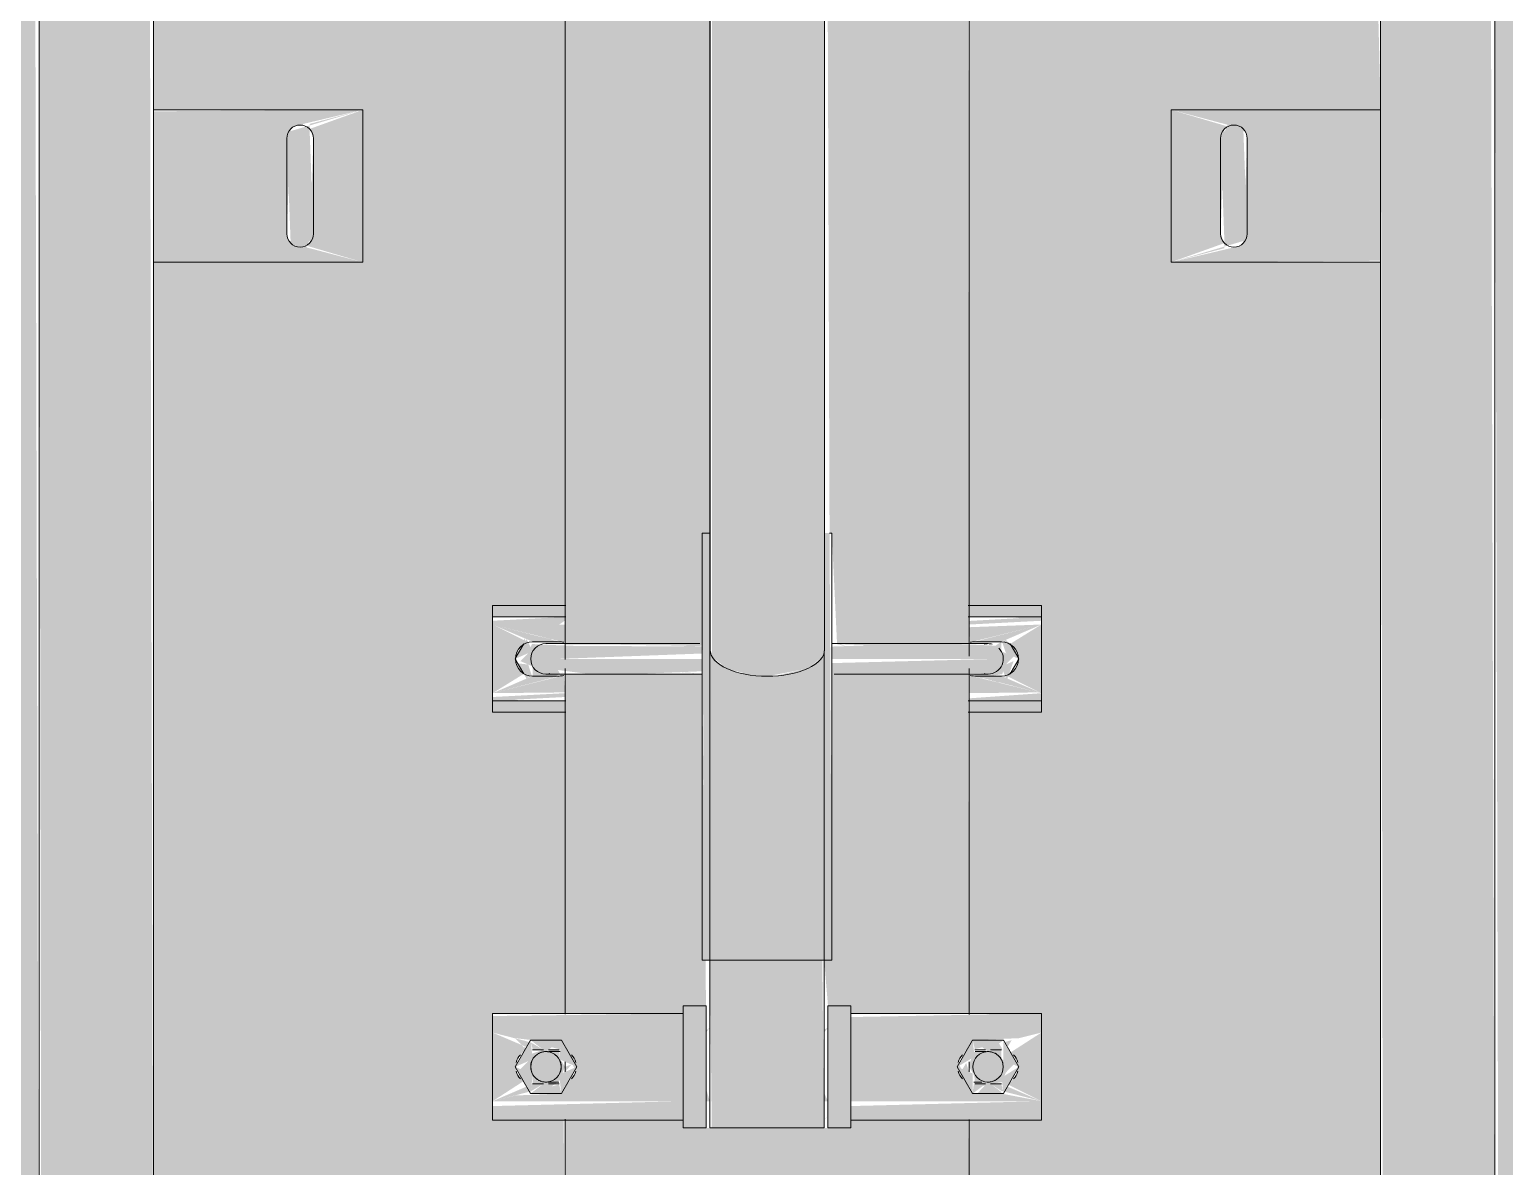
# Model space of a CAD drawing. Header units: inches. Extents: x -55396 to -733, y -290 to 853.
# Drawn here: x -25634.27 to -25610.08, y 127.37 to 146 of the extents above; entities that cross this region are included whole.
import ezdxf

# ---------------------------------------------------------------- set-up
doc = ezdxf.new("R2010")
doc.units = ezdxf.units.IN
doc.header["$MEASUREMENT"] = 0
doc.layers.add('Q-SPCQ', color=91, linetype='Continuous', lineweight=9)

# ---------------------------------------------------------------- blocks, each defined once
blk = doc.blocks.new('Basketball_Backstop-Performance_Sports_Systems-3103-Ceiling_Hung - 27_-0_ to 27_-11 7_8_-706978-Section 13')
at = {"layer": 'Q-SPCQ'}
for points in [[(-25622.169, 135.402), (-25622.169, 287.332), (-25622.832, 287.459), (-25623.074, 287.653), (-25623.082, 287.377), (-25623.106, 287.071), (-25623.074, 135.723), (-25622.832, 135.529), (-25622.411, 135.416)], [(-25622.169, 135.402), (-25621.506, 135.529), (-25621.263, 135.723), (-25621.231, 135.835), (-25621.263, 287.653), (-25621.506, 287.459), (-25621.926, 287.347), (-25622.169, 287.332), (-25622.169, 136.359)], [(-25622.174, 130.75), (-25621.111, 130.75), (-25621.148, 137.75), (-25621.231, 137.75), (-25621.304, 135.678), (-25621.506, 135.529), (-25622.037, 135.41), (-25622.638, 135.46), (-25622.981, 135.618), (-25623.106, 135.835), (-25623.106, 137.75), (-25623.236, 137.75), (-25623.2, 130.75), (-25622.449, 130.75)], [(-25626.174, 136.375), (-25625.486, 136.375), (-25625.486, 136.562), (-25626.174, 136.562)], [(-25618.174, 136.375), (-25618.174, 136.562), (-25618.861, 136.562), (-25618.861, 136.375)], [(-25626.174, 134.812), (-25625.486, 134.812), (-25625.486, 135), (-25626.174, 135)], [(-25618.174, 134.812), (-25618.174, 135), (-25618.861, 135), (-25618.861, 134.812)], [(-25625.924, 128.783), (-25625.622, 128.823), (-25625.582, 129.125), (-25625.924, 129.217), (-25626.015, 129.125)], [(-25618.549, 128.75), (-25618.332, 128.875), (-25618.299, 129), (-25618.484, 129.241), (-25618.726, 129.177), (-25618.799, 129), (-25618.726, 128.823)]]:
    blk.add_hatch(color=256, dxfattribs=at).paths.add_polyline_path(points, flags=0)
h = blk.add_hatch(color=256, dxfattribs=at)
h.paths.add_polyline_path([(-25623.323, 119.76), (-25623.656, 119.794), (-25623.479, 119.771)], flags=0)
h.paths.add_polyline_path([(-25625.374, 116), (-25618.861, 116), (-25618.864, 119.802), (-25619.937, 119.75), (-25625.486, 119.751), (-25625.486, 116)], flags=0)
h.paths.add_polyline_path([(-25621.025, 120.241), (-25620.869, 120.204), (-25620.957, 120.236)], flags=0)
h.paths.add_polyline_path([(-25619.801, 120.187), (-25618.861, 120.248), (-25618.87, 128.125), (-25620.799, 128.125), (-25620.799, 128), (-25621.174, 128), (-25621.259, 128), (-25623.111, 128), (-25623.174, 128), (-25623.549, 128), (-25623.549, 128.125), (-25625.486, 128.125), (-25625.479, 120.236), (-25624.853, 120.234), (-25622.152, 120.25), (-25619.818, 120.192)], flags=0)
h.paths.add_polyline_path([(-25625.43, 128.764), (-25625.309, 128.927), (-25625.409, 128.801)], flags=0)
h.paths.add_polyline_path([(-25625.486, 128.917), (-25625.381, 129.038), (-25625.486, 129)], flags=0)
h.paths.add_polyline_path([(-25618.861, 128.917), (-25618.908, 129.063), (-25618.967, 128.962), (-25618.87, 128.92)], flags=0)
h.paths.add_polyline_path([(-25625.3, 129.012), (-25625.381, 129.199), (-25625.336, 129.073), (-25625.309, 129.026)], flags=0)
h.paths.add_polyline_path([(-25623.323, 135.448), (-25623.656, 135.481), (-25623.479, 135.458)], flags=0)
h.paths.add_polyline_path([(-25625.346, 129.875), (-25623.549, 129.875), (-25623.549, 130), (-25623.174, 130), (-25623.236, 135.447), (-25625.486, 135.439), (-25625.477, 129.875), (-25625.374, 129.875)], flags=0)
h.paths.add_polyline_path([(-25619.277, 129.875), (-25618.861, 129.875), (-25618.875, 135.488), (-25619.937, 135.438), (-25621.111, 135.481), (-25621.148, 130.75), (-25621.236, 130.75), (-25621.174, 130), (-25620.799, 130), (-25620.799, 129.875), (-25619.305, 129.875)], flags=0)
h.paths.add_polyline_path([(-25621.025, 135.928), (-25620.869, 135.892), (-25620.957, 135.924)], flags=0)
h.paths.add_polyline_path([(-25619.801, 135.875), (-25618.861, 135.936), (-25618.886, 152.567), (-25618.963, 152.592), (-25618.974, 161.787), (-25619.937, 161.75), (-25621.231, 161.794), (-25621.148, 137.75), (-25621.111, 137.75), (-25621.025, 135.928), (-25619.832, 135.883)], flags=0)
h.paths.add_polyline_path([(-25623.323, 161.76), (-25623.609, 161.794), (-25623.479, 161.771)], flags=0)
h.paths.add_polyline_path([(-25623.656, 135.876), (-25623.236, 135.903), (-25623.2, 137.75), (-25623.111, 137.75), (-25623.117, 161.758), (-25625.385, 161.751), (-25625.461, 152.567), (-25625.486, 152.543), (-25625.473, 135.922), (-25624.853, 135.921), (-25623.485, 135.903)], flags=0)
h.paths.add_polyline_path([(-25621.025, 162.241), (-25620.869, 162.204), (-25620.957, 162.236)], flags=0)
h.paths.add_polyline_path([(-25619.801, 162.187), (-25618.861, 162.248), (-25618.935, 224.125), (-25620.799, 224.125), (-25620.799, 224), (-25621.174, 224), (-25621.093, 162.241), (-25619.832, 162.195)], flags=0)
h.paths.add_polyline_path([(-25623.656, 162.189), (-25623.111, 162.215), (-25623.174, 224), (-25623.549, 224), (-25623.549, 224.125), (-25625.486, 224.125), (-25625.455, 162.232), (-25624.853, 162.234), (-25623.607, 162.196)], flags=0)
h.paths.add_polyline_path([(-25625.43, 224.764), (-25625.309, 224.927), (-25625.412, 224.795)], flags=0)
h.paths.add_polyline_path([(-25625.486, 224.917), (-25625.381, 225.038), (-25625.486, 225)], flags=0)
h.paths.add_polyline_path([(-25618.861, 224.917), (-25618.936, 225.051), (-25618.967, 224.962), (-25618.908, 224.937)], flags=0)
h.paths.add_polyline_path([(-25625.3, 225.012), (-25625.412, 225.222), (-25625.336, 225.073), (-25625.309, 225.026)], flags=0)
h.paths.add_polyline_path([(-25625.276, 225.875), (-25623.549, 225.875), (-25623.549, 226), (-25623.174, 226), (-25623.117, 281.375), (-25625.486, 281.375), (-25625.411, 225.875), (-25625.374, 225.875)], flags=0)
h.paths.add_polyline_path([(-25619.482, 225.875), (-25618.861, 225.875), (-25618.861, 281.375), (-25621.231, 281.375), (-25621.174, 226), (-25620.799, 226), (-25620.786, 225.875), (-25619.832, 225.875)], flags=0)
h = blk.add_hatch(color=256, dxfattribs=at)
h.paths.add_polyline_path([(-25623.549, 128), (-25623.174, 128), (-25623.174, 130), (-25623.549, 130)], flags=0)
h.paths.add_polyline_path([(-25620.799, 128), (-25620.799, 130), (-25621.174, 130), (-25621.174, 128), (-25620.957, 128)], flags=0)
h.paths.add_polyline_path([(-25623.174, 224), (-25623.174, 226), (-25623.549, 226), (-25623.549, 224)], flags=0)
h.paths.add_polyline_path([(-25620.799, 224), (-25620.799, 226), (-25621.174, 226), (-25621.174, 224), (-25620.957, 224)], flags=0)
h = blk.add_hatch(color=256, dxfattribs=at)
h.paths.add_polyline_path([(-25633.174, 122.779), (-25632.236, 122.813), (-25632.296, 148.188), (-25632.328, 148.148), (-25632.406, 148.188), (-25632.446, 148.16), (-25632.533, 147.188), (-25632.588, 147.188), (-25632.675, 147.188), (-25634.111, 147.188), (-25634.071, 123.063), (-25633.174, 123.063), (-25633.174, 122.787)], flags=0)
h.paths.add_polyline_path([(-25632.296, 147.188), (-25632.338, 147.188), (-25632.298, 147.242)], flags=0)
h.paths.add_polyline_path([(-25633.417, 164.313), (-25633.174, 160.438), (-25633.174, 164.313)], flags=0)
h.paths.add_polyline_path([(-25633.85, 160.188), (-25633.178, 160.261), (-25633.449, 164.313), (-25634.111, 164.313), (-25634.079, 160.188), (-25633.916, 160.188)], flags=0)
h = blk.add_hatch(color=256, dxfattribs=at)
h.paths.add_polyline_path([(-25611.174, 122.779), (-25611.174, 123.063), (-25610.236, 123.063), (-25610.304, 147.188), (-25611.705, 147.188), (-25611.769, 147.188), (-25611.87, 147.188), (-25611.942, 148.188), (-25612.021, 148.188), (-25612.111, 148.188), (-25612.07, 122.813), (-25611.347, 122.787)], flags=0)
h.paths.add_polyline_path([(-25610.931, 164.313), (-25611.174, 164.313), (-25611.166, 160.438)], flags=0)
h.paths.add_polyline_path([(-25610.726, 160.188), (-25610.236, 160.188), (-25610.268, 164.313), (-25610.931, 164.313), (-25611.174, 160.188), (-25610.899, 160.188)], flags=0)
h = blk.add_hatch(color=256, dxfattribs=at)
h.paths.add_polyline_path([(-25650.174, 118), (-25651.243, 117.049), (-25651.375, 117.181), (-25651.424, 117.187), (-25656.471, 117.265), (-25656.674, 117.325), (-25656.639, 116.638), (-25656.412, 116.812), (-25651.291, 116.867), (-25650.982, 117.187)], flags=0)
h.paths.add_polyline_path([(-25650.174, 115.5), (-25626.674, 115.5), (-25626.674, 118.813), (-25632.549, 118.813), (-25632.611, 118.688), (-25634.049, 118.688), (-25634.111, 118.813), (-25634.299, 118.813), (-25634.236, 123.063), (-25634.111, 123.063), (-25634.174, 147.188), (-25634.299, 147.188), (-25634.299, 154.5), (-25650.174, 154.5), (-25650.174, 152), (-25656.674, 148.75), (-25656.639, 121.233), (-25650.174, 118), (-25650.174, 115.608)], flags=0)
h.paths.add_polyline_path([(-25594.174, 118), (-25592.924, 116.812), (-25587.877, 116.735), (-25587.674, 116.675), (-25587.708, 117.362), (-25587.936, 117.187), (-25593.057, 117.133), (-25593.204, 117.049), (-25593.346, 117.187)], flags=0)
h.paths.add_polyline_path([(-25617.674, 115.5), (-25594.174, 115.5), (-25594.174, 118), (-25587.674, 121.25), (-25587.708, 148.767), (-25594.174, 152), (-25594.174, 154.5), (-25610.049, 154.5), (-25610.111, 147.188), (-25610.236, 147.188), (-25610.174, 123.063), (-25610.049, 123.063), (-25610.111, 118.813), (-25610.299, 118.813), (-25610.361, 118.688), (-25611.799, 118.688), (-25611.881, 118.813), (-25617.674, 118.813), (-25617.674, 115.608)], flags=0)
h.paths.add_polyline_path([(-25628.799, 144.688), (-25630.02, 144.328), (-25630.049, 144.219), (-25629.985, 142.502), (-25629.721, 142.406), (-25629.721, 142.467), (-25629.611, 142.656), (-25629.675, 144.373), (-25629.675, 144.456), (-25629.596, 144.477)], flags=0)
h.paths.add_polyline_path([(-25625.486, 122.813), (-25625.507, 128.125), (-25626.674, 128.167), (-25626.674, 129.875), (-25625.486, 129.875), (-25625.486, 134.812), (-25626.174, 134.812), (-25626.174, 135), (-25626.674, 135.062), (-25626.674, 136.375), (-25626.174, 136.375), (-25626.174, 136.562), (-25625.486, 136.562), (-25625.486, 148.188), (-25632.049, 148.121), (-25632.049, 147.188), (-25632.236, 147.188), (-25632.236, 144.688), (-25628.799, 144.688), (-25628.799, 142.188), (-25632.236, 142.188), (-25632.236, 123.063), (-25632.049, 123.063), (-25632.049, 122.813), (-25629.596, 122.813)], flags=0)
h.paths.add_polyline_path([(-25615.549, 142.188), (-25614.328, 142.547), (-25614.299, 142.656), (-25614.363, 144.373), (-25614.627, 144.469), (-25614.627, 144.408), (-25614.736, 144.219), (-25614.672, 142.502), (-25614.672, 142.419), (-25614.736, 142.402)], flags=0)
h.paths.add_polyline_path([(-25612.299, 122.813), (-25612.299, 123.063), (-25612.111, 123.063), (-25612.111, 142.188), (-25615.549, 142.188), (-25615.549, 144.688), (-25612.111, 144.688), (-25612.174, 147.188), (-25612.299, 147.188), (-25612.317, 148.188), (-25618.861, 148.188), (-25618.861, 136.562), (-25618.174, 136.562), (-25618.174, 136.375), (-25617.674, 136.312), (-25617.674, 135), (-25618.174, 135), (-25618.174, 134.812), (-25618.861, 134.812), (-25618.861, 129.875), (-25617.674, 129.833), (-25617.674, 128.125), (-25618.861, 128.125), (-25618.861, 122.813), (-25612.317, 122.813)], flags=0)
h.paths.add_polyline_path([(-25625.582, 129.125), (-25625.622, 128.823), (-25625.94, 128.842), (-25626.015, 129.125), (-25625.85, 129.197), (-25625.763, 129.173)], flags=0)
h.paths.add_polyline_path([(-25625.704, 128.679), (-25625.572, 128.783), (-25625.507, 128.951), (-25625.486, 129), (-25625.557, 129.114), (-25625.577, 129.173), (-25625.582, 129.29), (-25625.784, 129.261), (-25625.841, 129.281), (-25626.026, 129.217), (-25626.09, 129.093), (-25626.217, 128.962), (-25626.015, 128.875), (-25626.015, 128.719), (-25625.711, 128.685)], flags=0)
h.paths.add_polyline_path([(-25618.644, 128.679), (-25618.636, 128.685), (-25618.507, 128.719), (-25618.318, 128.75), (-25618.257, 128.907), (-25618.131, 129.038), (-25618.332, 129.125), (-25618.332, 129.281), (-25618.779, 129.241), (-25618.84, 129.093), (-25618.861, 129), (-25618.79, 128.886), (-25618.771, 128.823), (-25618.765, 128.71)], flags=0)
h.paths.add_polyline_path([(-25618.549, 128.75), (-25618.765, 128.919), (-25618.765, 129.081), (-25618.726, 129.177), (-25618.484, 129.241), (-25618.299, 129), (-25618.422, 128.823), (-25618.518, 128.768)], flags=0)
h.paths.add_polyline_path([(-25618.18, 128.764), (-25618.059, 128.927), (-25618.159, 128.801)], flags=0)
h.paths.add_polyline_path([(-25618.05, 129.012), (-25618.131, 129.199), (-25618.086, 129.073), (-25618.059, 129.026)], flags=0)
h.paths.add_polyline_path([(-25626.135, 129.294), (-25626.158, 129.342), (-25626.158, 129.305)], flags=0)
h.paths.add_polyline_path([(-25625.704, 135.367), (-25625.569, 135.444), (-25625.603, 135.505), (-25625.844, 135.505), (-25625.963, 135.687), (-25625.815, 135.919), (-25626.029, 135.931), (-25626.09, 135.78), (-25626.217, 135.65), (-25626.015, 135.562), (-25626.015, 135.406), (-25625.711, 135.373)], flags=0)
h.paths.add_polyline_path([(-25618.644, 135.367), (-25618.636, 135.373), (-25618.507, 135.406), (-25618.318, 135.437), (-25618.257, 135.595), (-25618.131, 135.725), (-25618.332, 135.812), (-25618.332, 135.969), (-25618.424, 135.904), (-25618.385, 135.687), (-25618.534, 135.458), (-25618.78, 135.437), (-25618.765, 135.397)], flags=0)
h.paths.add_polyline_path([(-25618.18, 135.451), (-25618.059, 135.615), (-25618.159, 135.489)], flags=0)
h.paths.add_polyline_path([(-25618.05, 135.699), (-25618.131, 135.886), (-25618.086, 135.76), (-25618.059, 135.713)], flags=0)
h.paths.add_polyline_path([(-25626.135, 135.981), (-25626.158, 136.029), (-25626.158, 135.993)], flags=0)
h.paths.add_polyline_path([(-25626.069, 136.094), (-25626.09, 136.105), (-25626.09, 136.1)], flags=0)
h.paths.add_polyline_path([(-25625.486, 151.938), (-25625.538, 152.543), (-25625.672, 152.543), (-25626.296, 154.5), (-25632.049, 154.5), (-25632.049, 151.938), (-25625.538, 151.938)], flags=0)
h.paths.add_polyline_path([(-25618.81, 151.938), (-25612.299, 151.938), (-25612.317, 154.5), (-25618.052, 154.5), (-25618.676, 152.543), (-25618.861, 152.543), (-25618.861, 151.938)], flags=0)
h.paths.add_polyline_path([(-25587.674, 152.633), (-25587.708, 153.362), (-25588.174, 153.122), (-25588.174, 152.812), (-25587.877, 152.735), (-25587.708, 152.638)], flags=0)
h.paths.add_polyline_path([(-25656.674, 152.633), (-25656.471, 152.735), (-25656.37, 152.812), (-25656.174, 152.812), (-25656.174, 153.187), (-25656.471, 153.265), (-25656.674, 153.325), (-25656.674, 152.638)], flags=0)
h = blk.add_hatch(color=256, dxfattribs=at)
h.paths.add_polyline_path([(-25628.799, 142.188), (-25628.799, 144.688), (-25629.675, 144.373), (-25629.611, 144.219), (-25629.675, 142.502), (-25629.774, 142.445), (-25629.596, 142.398)], flags=0)
h.paths.add_polyline_path([(-25628.799, 142.188), (-25630.02, 142.547), (-25630.049, 142.656), (-25629.985, 144.373), (-25629.887, 144.43), (-25628.799, 144.688), (-25632.236, 144.662), (-25632.236, 142.188), (-25629.596, 142.188)], flags=0)
h.paths.add_polyline_path([(-25615.549, 142.188), (-25612.111, 142.213), (-25612.111, 144.688), (-25615.549, 144.688), (-25614.328, 144.328), (-25614.299, 144.219), (-25614.363, 142.502), (-25614.461, 142.445)], flags=0)
h.paths.add_polyline_path([(-25615.549, 142.188), (-25614.672, 142.502), (-25614.736, 142.656), (-25614.672, 144.373), (-25614.574, 144.43), (-25615.549, 144.688)], flags=0)
h = blk.add_hatch(color=256, dxfattribs=at)
h.paths.add_polyline_path([(-25622.174, 128), (-25621.236, 128), (-25621.268, 130.75), (-25623.111, 130.75), (-25623.079, 128), (-25622.417, 128)], flags=0)
h.paths.add_polyline_path([(-25623.111, 137.75), (-25623.106, 137.75), (-25623.111, 140.021)], flags=0)
h = blk.add_hatch(color=256, dxfattribs=at)
h.paths.add_polyline_path([(-25625.58, 136.25), (-25625.486, 136.316), (-25625.486, 136.375), (-25626.674, 136.312), (-25626.674, 136.25), (-25626.09, 136.25)], flags=0)
h.paths.add_polyline_path([(-25618.861, 136.25), (-25617.674, 136.312), (-25617.674, 136.375), (-25618.861, 136.309), (-25618.861, 136.278)], flags=0)
h = blk.add_hatch(color=256, dxfattribs=at)
h.paths.add_polyline_path([(-25626.674, 135.125), (-25625.486, 135.138), (-25625.507, 135.416), (-25626.621, 135.138)], flags=0)
h.paths.add_polyline_path([(-25626.674, 135.125), (-25625.58, 135.406), (-25626.018, 135.406), (-25626.643, 135.138)], flags=0)
h.paths.add_polyline_path([(-25626.674, 135.125), (-25626.158, 135.444), (-25626.289, 135.615), (-25626.261, 135.828), (-25626.09, 135.959), (-25626.674, 136.25), (-25626.674, 135.138)], flags=0)
h.paths.add_polyline_path([(-25617.674, 136.25), (-25618.861, 136.206), (-25618.84, 135.959)], flags=0)
h.paths.add_polyline_path([(-25617.674, 135.125), (-25617.674, 136.25), (-25618.19, 135.931), (-25618.059, 135.76), (-25618.087, 135.547), (-25618.257, 135.416), (-25617.7, 135.138)], flags=0)
h.paths.add_polyline_path([(-25617.674, 135.125), (-25618.33, 135.406), (-25618.768, 135.406), (-25617.725, 135.138)], flags=0)
h.paths.add_polyline_path([(-25618.861, 135.125), (-25617.727, 135.138), (-25618.861, 135.416), (-25618.861, 135.138)], flags=0)
h.paths.add_polyline_path([(-25626.674, 136.25), (-25626.018, 135.969), (-25625.58, 135.969)], flags=0)
h.paths.add_polyline_path([(-25625.486, 135.95), (-25625.486, 136.25), (-25626.674, 136.25), (-25625.507, 135.959)], flags=0)
h.paths.add_polyline_path([(-25618.768, 135.969), (-25618.33, 135.969), (-25617.674, 136.25)], flags=0)
h = blk.add_hatch(color=256, dxfattribs=at)
h.paths.add_polyline_path([(-25618.358, 135.295), (-25618.369, 135.304), (-25618.644, 135.367)], flags=0)
h.paths.add_polyline_path([(-25618.231, 135.364), (-25618.131, 135.65), (-25618.332, 135.562), (-25618.257, 135.375)], flags=0)
h.paths.add_polyline_path([(-25626.117, 135.364), (-25626.032, 135.416), (-25626.09, 135.595), (-25626.261, 135.613), (-25626.135, 135.394)], flags=0)
h.paths.add_polyline_path([(-25625.564, 135.402), (-25625.507, 135.492), (-25625.565, 135.416)], flags=0)
h.paths.add_polyline_path([(-25626.299, 135.69), (-25626.015, 135.812), (-25626.117, 136.011), (-25626.297, 135.699)], flags=0)
h.paths.add_polyline_path([(-25618.049, 135.69), (-25618.159, 135.886), (-25618.257, 136), (-25618.315, 135.959), (-25618.257, 135.78), (-25618.059, 135.694)], flags=0)
h.paths.add_polyline_path([(-25625.711, 136.002), (-25625.704, 136.008), (-25625.979, 136.071)], flags=0)
h = blk.add_hatch(color=256, dxfattribs=at)
h.paths.add_polyline_path([(-25625.582, 135.687), (-25623.236, 135.775), (-25623.236, 135.891), (-25625.299, 135.899), (-25625.821, 135.919), (-25625.963, 135.687), (-25625.815, 135.687)], flags=0)
h.paths.add_polyline_path([(-25621.111, 135.687), (-25618.385, 135.687), (-25618.424, 135.904), (-25619.188, 135.936), (-25620.001, 135.926), (-25621.111, 135.889), (-25621.111, 135.811)], flags=0)
h = blk.add_hatch(color=256, dxfattribs=at)
h.paths.add_polyline_path([(-25624.364, 135.438), (-25623.236, 135.484), (-25623.236, 135.687), (-25625.963, 135.687), (-25625.814, 135.458), (-25625.603, 135.505), (-25625.094, 135.439), (-25624.401, 135.438)], flags=0)
h.paths.add_polyline_path([(-25619.984, 135.438), (-25618.534, 135.458), (-25618.385, 135.687), (-25621.111, 135.618), (-25621.111, 135.485), (-25620.957, 135.447)], flags=0)
h = blk.add_hatch(color=256, dxfattribs=at)
h.paths.add_polyline_path([(-25626.674, 135), (-25625.486, 135.062), (-25625.486, 135.125), (-25626.674, 135.062), (-25626.674, 135.004)], flags=0)
h.paths.add_polyline_path([(-25617.674, 135), (-25617.674, 135.125), (-25618.861, 135.04), (-25618.861, 135), (-25618.174, 135)], flags=0)
h = blk.add_hatch(color=256, dxfattribs=at)
h.paths.add_polyline_path([(-25623.549, 129.562), (-25623.549, 129.875), (-25626.674, 129.833), (-25626.674, 129.562)], flags=0)
h.paths.add_polyline_path([(-25623.174, 129.562), (-25623.111, 129.643), (-25623.174, 129.594)], flags=0)
h.paths.add_polyline_path([(-25621.236, 129.562), (-25621.174, 129.643), (-25621.236, 129.611)], flags=0)
h.paths.add_polyline_path([(-25617.674, 129.562), (-25617.674, 129.875), (-25620.799, 129.816), (-25620.799, 129.562)], flags=0)
h = blk.add_hatch(color=256, dxfattribs=at)
h.paths.add_polyline_path([(-25626.304, 128.437), (-25623.549, 128.437), (-25623.549, 129.562), (-25626.674, 129.562), (-25626.674, 128.437)], flags=0)
h.paths.add_polyline_path([(-25626.674, 128.437), (-25626.069, 128.593), (-25626.117, 128.676), (-25626.304, 128.596)], flags=0)
h.paths.add_polyline_path([(-25626.674, 129.562), (-25626.117, 129.324), (-25626.069, 129.407), (-25626.304, 129.467)], flags=0)
h.paths.add_polyline_path([(-25625.546, 129.437), (-25625.704, 129.321), (-25625.564, 129.286)], flags=0)
h.paths.add_polyline_path([(-25625.546, 128.562), (-25625.582, 128.71), (-25625.704, 128.679), (-25625.582, 128.589)], flags=0)
h.paths.add_polyline_path([(-25626.674, 128.437), (-25626.168, 128.764), (-25626.289, 128.927), (-25626.261, 129.141), (-25626.135, 129.294), (-25626.304, 129.47), (-25626.015, 129.437), (-25625.546, 129.437), (-25625.309, 128.927), (-25625.546, 128.562), (-25626.304, 128.53)], flags=0)
h.paths.add_polyline_path([(-25623.174, 128.437), (-25623.111, 128.437), (-25623.174, 128.642)], flags=0)
h.paths.add_polyline_path([(-25621.236, 128.437), (-25621.174, 128.437), (-25621.236, 128.57)], flags=0)
h.paths.add_polyline_path([(-25620.799, 128.437), (-25617.674, 128.437), (-25617.674, 129.562), (-25620.799, 129.562), (-25620.799, 128.554)], flags=0)
h.paths.add_polyline_path([(-25617.674, 128.437), (-25618.231, 128.676), (-25618.279, 128.593), (-25618.044, 128.533)], flags=0)
h.paths.add_polyline_path([(-25618.802, 128.562), (-25618.644, 128.679), (-25618.784, 128.714)], flags=0)
h.paths.add_polyline_path([(-25618.802, 129.437), (-25618.765, 129.29), (-25618.644, 129.321), (-25618.765, 129.411)], flags=0)
h.paths.add_polyline_path([(-25617.674, 128.437), (-25618.332, 128.562), (-25618.802, 128.562), (-25619.039, 129.073), (-25618.802, 129.437), (-25618.044, 129.47), (-25617.674, 129.562), (-25618.18, 129.236), (-25618.059, 129.073), (-25618.087, 128.859), (-25618.213, 128.706), (-25618.044, 128.622)], flags=0)
h.paths.add_polyline_path([(-25626.047, 128.599), (-25625.841, 128.719), (-25626.034, 128.712)], flags=0)
h.paths.add_polyline_path([(-25618.301, 128.599), (-25618.332, 128.719), (-25618.507, 128.719), (-25618.332, 128.607)], flags=0)
h.paths.add_polyline_path([(-25618.636, 128.685), (-25618.591, 128.719), (-25618.765, 128.718)], flags=0)
h.paths.add_polyline_path([(-25618.507, 129.281), (-25618.314, 129.288), (-25618.369, 129.384)], flags=0)
h.paths.add_polyline_path([(-25625.841, 129.281), (-25626.047, 129.401), (-25626.015, 129.281)], flags=0)
h.paths.add_polyline_path([(-25618.231, 129.324), (-25618.16, 129.437), (-25618.279, 129.407)], flags=0)
h = blk.add_hatch(color=256, dxfattribs=at)
h.paths.add_polyline_path([(-25625.546, 128.562), (-25625.294, 129), (-25625.582, 128.875), (-25625.572, 128.783)], flags=0)
h.paths.add_polyline_path([(-25625.546, 128.562), (-25625.799, 128.75), (-25626.052, 128.562)], flags=0)
h.paths.add_polyline_path([(-25618.332, 128.562), (-25618.332, 128.589), (-25618.549, 128.75), (-25618.726, 128.562)], flags=0)
h.paths.add_polyline_path([(-25618.802, 128.562), (-25618.799, 128.89), (-25619.054, 129), (-25618.952, 128.823)], flags=0)
h.paths.add_polyline_path([(-25618.296, 129.437), (-25618.802, 129.437), (-25618.549, 129.25)], flags=0)
h.paths.add_polyline_path([(-25618.044, 129), (-25618.299, 129.415), (-25618.299, 129.11)], flags=0)
h.paths.add_polyline_path([(-25618.296, 128.562), (-25618.044, 129), (-25618.326, 128.823), (-25618.299, 128.585)], flags=0)
h.paths.add_polyline_path([(-25626.052, 129.437), (-25625.799, 129.25), (-25625.546, 129.437)], flags=0)
h.paths.add_polyline_path([(-25626.304, 129), (-25626.015, 129.125), (-25626.052, 129.437), (-25626.232, 129.125)], flags=0)
h.paths.add_polyline_path([(-25626.052, 128.562), (-25626.015, 128.875), (-25626.304, 129), (-25626.179, 128.783)], flags=0)
h.paths.add_polyline_path([(-25619.054, 129), (-25618.77, 129.165), (-25618.802, 129.437), (-25619.02, 129.059)], flags=0)
h.paths.add_polyline_path([(-25625.294, 129), (-25625.546, 129.437), (-25625.582, 129.125)], flags=0)
h = blk.add_hatch(color=256, dxfattribs=at)
h.paths.add_polyline_path([(-25623.549, 128.125), (-25623.549, 128.437), (-25626.674, 128.357), (-25626.674, 128.125)], flags=0)
h.paths.add_polyline_path([(-25621.236, 128.125), (-25621.174, 128.197), (-25621.236, 128.131)], flags=0)
h.paths.add_polyline_path([(-25617.674, 128.125), (-25617.674, 128.437), (-25620.799, 128.357), (-25620.799, 128.125)], flags=0)
for p, q in [((-25623.106, 287.765), (-25623.106, 135.835)), ((-25621.231, 135.835), (-25621.231, 287.765)), ((-25623.111, 226), (-25623.111, 128)), ((-25634.111, 164.313), (-25634.111, 118.813)), ((-25610.236, 118.813), (-25610.236, 164.313)), ((-25625.486, 161.839), (-25625.486, 135.676)), ((-25618.861, 135.732), (-25618.861, 161.839)), ((-25632.236, 122.777), (-25632.236, 148.221)), ((-25612.111, 148.223), (-25612.111, 122.779)), ((-25632.236, 144.688), (-25628.799, 144.688)), ((-25628.799, 142.188), (-25628.799, 144.688)), ((-25615.549, 144.688), (-25612.111, 144.688)), ((-25615.549, 144.688), (-25615.549, 142.188)), ((-25630.049, 142.656), (-25630.049, 144.219)), ((-25629.611, 144.219), (-25629.611, 142.656)), ((-25614.736, 142.656), (-25614.736, 144.219)), ((-25614.299, 144.219), (-25614.299, 142.656)), ((-25628.799, 142.188), (-25632.236, 142.188)), ((-25612.111, 142.188), (-25615.549, 142.188)), ((-25623.236, 137.75), (-25623.236, 130.75)), ((-25623.236, 137.75), (-25623.11, 137.75)), ((-25621.148, 137.75), (-25621.111, 137.75)), ((-25621.111, 130.75), (-25621.111, 137.75)), ((-25626.674, 136.562), (-25626.674, 136.375)), ((-25626.674, 136.562), (-25626.674, 136.406)), ((-25626.674, 136.562), (-25626.174, 136.562)), ((-25626.174, 136.562), (-25625.472, 136.562)), ((-25618.875, 136.562), (-25618.174, 136.562)), ((-25618.174, 136.562), (-25617.674, 136.562)), ((-25617.674, 136.375), (-25617.674, 136.562)), ((-25617.674, 136.406), (-25617.674, 136.562)), ((-25626.674, 136.25), (-25626.674, 136.375)), ((-25626.174, 136.375), (-25626.674, 136.375)), ((-25626.674, 135.125), (-25626.674, 136.25)), ((-25625.473, 136.375), (-25626.174, 136.375)), ((-25618.174, 136.375), (-25618.875, 136.375)), ((-25617.674, 136.375), (-25618.174, 136.375)), ((-25617.674, 136.375), (-25617.674, 136.25)), ((-25617.674, 136.25), (-25617.674, 135.125)), ((-25626.018, 135.969), (-25625.58, 135.969)), ((-25618.768, 135.969), (-25618.33, 135.969)), ((-25626.162, 135.933), (-25626.302, 135.692)), ((-25621.236, 128), (-25621.236, 135.817)), ((-25618.046, 135.692), (-25618.186, 135.933)), ((-25626.302, 135.683), (-25626.162, 135.442)), ((-25625.486, 135.527), (-25625.486, 129.864)), ((-25618.861, 129.86), (-25618.861, 135.527)), ((-25618.186, 135.442), (-25618.046, 135.683)), ((-25625.58, 135.406), (-25626.018, 135.406)), ((-25618.33, 135.406), (-25618.768, 135.406)), ((-25626.674, 135), (-25626.674, 135.125)), ((-25626.674, 135), (-25626.674, 134.812)), ((-25626.674, 135), (-25626.174, 135)), ((-25626.674, 134.969), (-25626.674, 134.812)), ((-25626.174, 135), (-25625.473, 135)), ((-25618.874, 135), (-25618.174, 135)), ((-25618.174, 135), (-25617.674, 135)), ((-25617.674, 135.125), (-25617.674, 135)), ((-25617.674, 134.812), (-25617.674, 135)), ((-25617.674, 134.812), (-25617.674, 134.969)), ((-25626.174, 134.812), (-25626.674, 134.812)), ((-25625.474, 134.812), (-25626.174, 134.812)), ((-25618.174, 134.812), (-25618.874, 134.812)), ((-25617.674, 134.812), (-25618.174, 134.812)), ((-25621.111, 130.75), (-25623.236, 130.75)), ((-25623.549, 130), (-25623.549, 128)), ((-25623.174, 130), (-25623.549, 130)), ((-25623.174, 128), (-25623.174, 130)), ((-25620.799, 130), (-25621.174, 130)), ((-25621.174, 130), (-25621.174, 128)), ((-25620.799, 128), (-25620.799, 130)), ((-25623.549, 129.875), (-25626.674, 129.875)), ((-25626.674, 129.562), (-25626.674, 129.875)), ((-25617.674, 129.875), (-25620.799, 129.875)), ((-25617.674, 129.875), (-25617.674, 129.562)), ((-25626.674, 128.437), (-25626.674, 129.562)), ((-25626.052, 129.437), (-25626.304, 129)), ((-25625.546, 129.437), (-25626.052, 129.437)), ((-25625.294, 129), (-25625.546, 129.437)), ((-25618.802, 129.437), (-25619.054, 129)), ((-25618.296, 129.437), (-25618.802, 129.437)), ((-25618.044, 129), (-25618.296, 129.437)), ((-25617.674, 129.562), (-25617.674, 128.437)), ((-25626.018, 129.281), (-25625.841, 129.281)), ((-25625.757, 129.281), (-25625.58, 129.281)), ((-25618.768, 129.281), (-25618.591, 129.281)), ((-25618.507, 129.281), (-25618.33, 129.281)), ((-25626.304, 129), (-25626.052, 128.562)), ((-25625.546, 128.562), (-25625.294, 129)), ((-25625.486, 129.083), (-25625.486, 128.917)), ((-25619.054, 129), (-25618.802, 128.562)), ((-25618.861, 128.917), (-25618.861, 129.083)), ((-25618.296, 128.562), (-25618.044, 129)), ((-25625.841, 128.719), (-25626.018, 128.719)), ((-25625.58, 128.719), (-25625.757, 128.719)), ((-25618.591, 128.719), (-25618.768, 128.719)), ((-25618.33, 128.719), (-25618.507, 128.719)), ((-25626.674, 128.125), (-25626.674, 128.437)), ((-25626.052, 128.562), (-25625.546, 128.562)), ((-25618.802, 128.562), (-25618.296, 128.562)), ((-25617.674, 128.437), (-25617.674, 128.125)), ((-25626.674, 128.125), (-25623.549, 128.125)), ((-25625.486, 128.14), (-25625.486, 119.989)), ((-25623.549, 128), (-25623.174, 128)), ((-25621.236, 128), (-25623.111, 128)), ((-25621.174, 128), (-25620.799, 128)), ((-25620.799, 128.125), (-25617.674, 128.125)), ((-25618.861, 120.045), (-25618.861, 128.136))]:
    blk.add_line(p, q, dxfattribs=at)
at = {"layer": 'Q-SPCQ', "flags": 128}
for points in [[(-25623.277, 135.937), (-25623.414, 135.937), (-25623.549, 135.937), (-25623.682, 135.937), (-25623.813, 135.937), (-25623.941, 135.937), (-25624.066, 135.937), (-25624.188, 135.937), (-25624.307, 135.937), (-25624.423, 135.937), (-25624.535, 135.937), (-25624.643, 135.937), (-25624.747, 135.937), (-25624.847, 135.937), (-25624.943, 135.937), (-25625.034, 135.937), (-25625.121, 135.937), (-25625.203, 135.937), (-25625.28, 135.937), (-25625.352, 135.937), (-25625.42, 135.937), (-25625.482, 135.937), (-25625.538, 135.937), (-25625.589, 135.937), (-25625.635, 135.937), (-25625.676, 135.937), (-25625.71, 135.937), (-25625.739, 135.937), (-25625.763, 135.937), (-25625.78, 135.937), (-25625.792, 135.937), (-25625.798, 135.937), (-25625.799, 135.937)], [(-25618.549, 135.937), (-25618.552, 135.937), (-25618.561, 135.937), (-25618.575, 135.937), (-25618.595, 135.937), (-25618.621, 135.937), (-25618.653, 135.937), (-25618.69, 135.937), (-25618.733, 135.937), (-25618.781, 135.937), (-25618.835, 135.937), (-25618.894, 135.937), (-25618.959, 135.937), (-25619.028, 135.937), (-25619.103, 135.937), (-25619.182, 135.937), (-25619.266, 135.937), (-25619.355, 135.937), (-25619.449, 135.937), (-25619.546, 135.937), (-25619.648, 135.937), (-25619.754, 135.937), (-25619.864, 135.937), (-25619.978, 135.937), (-25620.095, 135.937), (-25620.215, 135.937), (-25620.339, 135.937), (-25620.465, 135.937), (-25620.595, 135.937), (-25620.726, 135.937), (-25620.86, 135.937), (-25620.997, 135.937), (-25621.111, 135.937)], [(-25625.799, 135.437), (-25625.796, 135.437), (-25625.787, 135.437), (-25625.773, 135.437), (-25625.753, 135.437), (-25625.727, 135.437), (-25625.695, 135.437), (-25625.658, 135.437), (-25625.615, 135.437), (-25625.567, 135.437), (-25625.513, 135.437), (-25625.454, 135.437), (-25625.389, 135.437), (-25625.32, 135.437), (-25625.245, 135.437), (-25625.166, 135.437), (-25625.082, 135.437), (-25624.993, 135.437), (-25624.899, 135.437), (-25624.801, 135.437), (-25624.699, 135.437), (-25624.593, 135.437), (-25624.484, 135.437), (-25624.37, 135.437), (-25624.253, 135.437), (-25624.133, 135.437), (-25624.009, 135.437), (-25623.882, 135.437), (-25623.753, 135.437), (-25623.622, 135.437), (-25623.487, 135.437), (-25623.351, 135.437), (-25623.236, 135.437)], [(-25621.071, 135.437), (-25620.934, 135.437), (-25620.798, 135.437), (-25620.665, 135.437), (-25620.535, 135.437), (-25620.407, 135.437), (-25620.282, 135.437), (-25620.16, 135.437), (-25620.041, 135.437), (-25619.925, 135.437), (-25619.813, 135.437), (-25619.705, 135.437), (-25619.601, 135.437), (-25619.501, 135.437), (-25619.405, 135.437), (-25619.314, 135.437), (-25619.227, 135.437), (-25619.145, 135.437), (-25619.068, 135.437), (-25618.995, 135.437), (-25618.928, 135.437), (-25618.866, 135.437), (-25618.81, 135.437), (-25618.758, 135.437), (-25618.713, 135.437), (-25618.672, 135.437), (-25618.638, 135.437), (-25618.609, 135.437), (-25618.585, 135.437), (-25618.568, 135.437), (-25618.556, 135.437), (-25618.55, 135.437), (-25618.549, 135.437)], [(-25625.917, 129.22), (-25625.908, 129.225), (-25625.899, 129.229), (-25625.89, 129.233), (-25625.88, 129.236), (-25625.871, 129.24), (-25625.861, 129.242), (-25625.851, 129.244), (-25625.841, 129.246), (-25625.832, 129.248), (-25625.822, 129.249), (-25625.812, 129.25), (-25625.802, 129.25), (-25625.799, 129.25)], [(-25625.799, 129.25), (-25625.796, 129.25), (-25625.787, 129.25), (-25625.773, 129.25)], [(-25625.753, 129.25), (-25625.727, 129.25), (-25625.695, 129.25), (-25625.658, 129.25), (-25625.615, 129.25), (-25625.567, 129.25)], [(-25618.758, 129.25), (-25618.713, 129.25), (-25618.672, 129.25), (-25618.638, 129.25), (-25618.609, 129.25), (-25618.585, 129.25)], [(-25618.568, 129.25), (-25618.556, 129.25), (-25618.55, 129.25), (-25618.549, 129.25)], [(-25618.549, 129.25), (-25618.539, 129.25), (-25618.529, 129.249), (-25618.519, 129.248), (-25618.509, 129.247), (-25618.499, 129.245), (-25618.489, 129.243)], [(-25618.442, 129.226), (-25618.433, 129.222), (-25618.425, 129.217), (-25618.416, 129.212), (-25618.408, 129.206), (-25618.4, 129.201), (-25618.392, 129.194), (-25618.384, 129.188), (-25618.377, 129.181), (-25618.37, 129.174), (-25618.363, 129.167), (-25618.356, 129.159), (-25618.35, 129.151), (-25618.344, 129.143), (-25618.339, 129.135), (-25618.333, 129.127)], [(-25626.049, 129), (-25626.049, 129.01), (-25626.048, 129.02), (-25626.047, 129.03), (-25626.046, 129.04), (-25626.044, 129.05), (-25626.042, 129.059), (-25626.039, 129.069), (-25626.036, 129.079), (-25626.033, 129.088)], [(-25626.032, 128.909), (-25626.035, 128.919), (-25626.038, 128.928), (-25626.041, 128.938), (-25626.043, 128.948), (-25626.045, 128.958), (-25626.047, 128.967), (-25626.048, 128.977), (-25626.049, 128.987), (-25626.049, 128.997), (-25626.049, 129)], [(-25618.316, 129.091), (-25618.312, 129.081), (-25618.309, 129.072), (-25618.307, 129.062), (-25618.304, 129.052)], [(-25625.948, 128.799), (-25625.956, 128.806), (-25625.964, 128.812), (-25625.971, 128.819), (-25625.978, 128.826), (-25625.985, 128.833), (-25625.992, 128.841), (-25625.998, 128.849), (-25626.004, 128.857), (-25626.009, 128.865), (-25626.015, 128.873)], [(-25625.799, 128.75), (-25625.809, 128.75), (-25625.819, 128.751), (-25625.829, 128.752), (-25625.839, 128.753), (-25625.849, 128.755), (-25625.858, 128.757), (-25625.868, 128.76), (-25625.878, 128.763), (-25625.887, 128.766), (-25625.896, 128.77), (-25625.905, 128.774), (-25625.914, 128.778), (-25625.923, 128.783)], [(-25625.78, 128.75), (-25625.792, 128.75), (-25625.798, 128.75), (-25625.799, 128.75)], [(-25625.589, 128.75), (-25625.635, 128.75), (-25625.676, 128.75), (-25625.71, 128.75), (-25625.739, 128.75), (-25625.763, 128.75)], [(-25618.653, 128.75), (-25618.69, 128.75), (-25618.733, 128.75), (-25618.781, 128.75)], [(-25618.549, 128.75), (-25618.552, 128.75), (-25618.561, 128.75)], [(-25618.506, 128.754), (-25618.516, 128.752), (-25618.526, 128.751), (-25618.536, 128.75), (-25618.546, 128.75), (-25618.549, 128.75)], [(-25618.397, 128.801), (-25618.406, 128.795), (-25618.414, 128.79), (-25618.422, 128.784), (-25618.431, 128.78), (-25618.44, 128.775), (-25618.449, 128.771), (-25618.458, 128.767)]]:
    blk.add_lwpolyline(points, dxfattribs=at)
at = {"layer": 'Q-SPCQ'}
for centre, radius, start, end in [((-25629.83, 144.219), 0.219, 0, 180), ((-25614.518, 144.219), 0.219, 0, 180), ((-25629.83, 142.656), 0.219, 180, 0), ((-25614.518, 142.656), 0.219, 180, 0), ((-25626.018, 135.687), 0.281, 90, 270), ((-25625.799, 135.687), 0.25, 90, 270), ((-25625.58, 135.687), 0.281, 75, 90), ((-25618.768, 135.687), 0.281, 90, 105), ((-25618.549, 135.687), 0.25, 90, 105), ((-25618.549, 135.687), 0.25, 75, 90), ((-25618.33, 135.687), 0.281, 270, 90), ((-25618.549, 135.687), 0.25, 270, 45), ((-25625.799, 135.687), 0.25, 270, 285), ((-25625.58, 135.687), 0.281, 270, 285), ((-25618.768, 135.687), 0.281, 255, 270), ((-25618.549, 135.687), 0.25, 255, 270), ((-25626.018, 129), 0.281, 135, 165), ((-25625.799, 129), 0.25, 0, 180), ((-25625.799, 129), 0.25, 90, 120), ((-25625.799, 129), 0.25, 45, 90), ((-25625.58, 129), 0.281, 15, 45), ((-25618.768, 129), 0.281, 135, 165), ((-25618.549, 129), 0.25, 0, 180), ((-25618.549, 129), 0.25, 90, 105), ((-25618.549, 129), 0.25, 75, 90), ((-25618.549, 129), 0.25, 15, 60), ((-25618.33, 129), 0.281, 15, 45), ((-25626.018, 129), 0.281, 195, 225), ((-25625.799, 129), 0.25, 150, 225), ((-25625.799, 129), 0.25, 180, 0), ((-25625.799, 129), 0.25, 330, 30), ((-25625.58, 129), 0.281, 315, 345), ((-25618.768, 129), 0.281, 195, 225), ((-25618.549, 129), 0.25, 180, 0), ((-25618.33, 129), 0.281, 315, 345), ((-25625.799, 129), 0.25, 240, 270), ((-25625.799, 129), 0.25, 270, 300)]:
    blk.add_arc(centre, radius, start, end, dxfattribs=at)
for major_axis, start_param, end_param in [((0.938, 0), 3.141593, 4.712389), ((-0.938, 0), 1.570796, 3.141593)]:
    blk.add_ellipse((-25622.169, 135.835), major_axis=major_axis, ratio=0.462001, start_param=start_param, end_param=end_param, dxfattribs=at)

msp = doc.modelspace()

# ---------------------------------------------------------------- block references
at = {"layer": 'Q-SPCQ'}
msp.add_blockref('Basketball_Backstop-Performance_Sports_Systems-3103-Ceiling_Hung - 27_-0_ to 27_-11 7_8_-706978-Section 13', (0, 0), dxfattribs=at)

doc.saveas('drawing.dxf')
